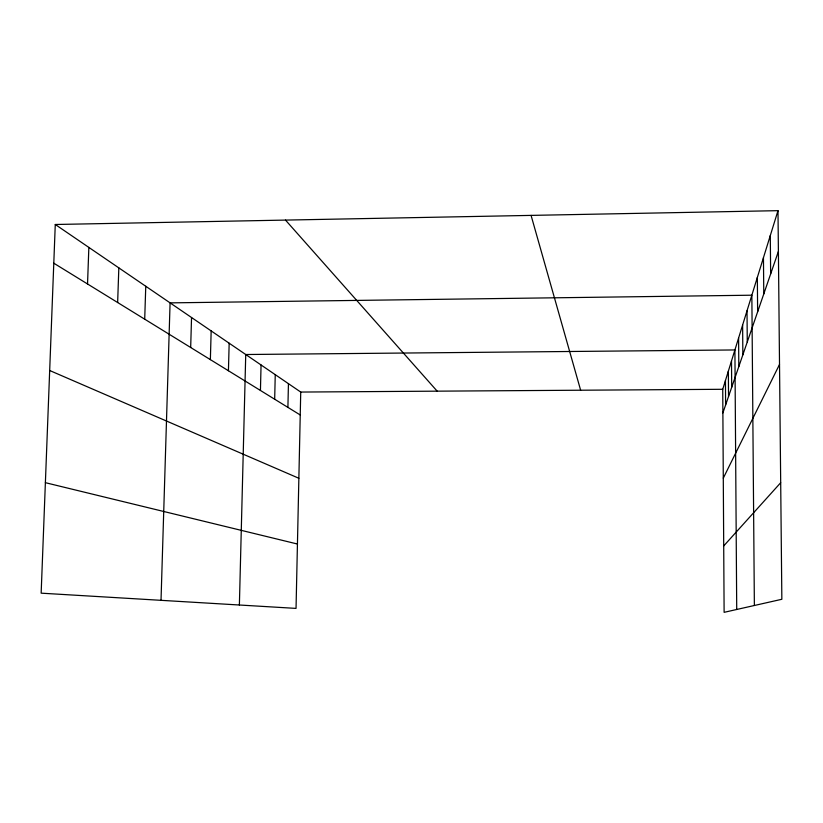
<?xml version="1.0" encoding="UTF-8"?>
<svg xmlns="http://www.w3.org/2000/svg" width="823" height="823" viewBox="0 0 823 823"><rect width="100%" height="100%" fill="white"/><g stroke="black" fill="none" stroke-linecap="round" stroke-linejoin="round"><path stroke-width="1.23" d="M287.906 407.385L288.441 383.672M55.275 224.494L300.734 392.057L296.043 608.392L41.15 593.167L55.275 224.494L777.992 210.667L781.85 599.278L724.117 612.333L722.738 389.289L777.992 210.667M260.438 390.462L261.056 364.97M274.676 399.237L275.252 374.66M239.38 605.008L245.738 354.518L734.908 349.95L736.719 609.483M210.369 359.63L211.161 330.908M228.434 370.751L229.164 343.201M190.679 347.501L191.543 317.524M161.02 600.327L170.083 302.874L751.852 295.2L754.372 605.491M144.704 319.19L145.764 286.26M117.648 302.525L118.831 267.876M87.536 283.976L88.853 247.414M722.892 412.909L778.393 251.416M723.294 478.142L779.515 364.455M723.705 545.947L780.698 482.71M300.734 392.057L722.738 389.289M45.378 482.679L297.442 544.024M49.678 370.504L298.862 478.266M53.793 263.195L300.241 414.977M285.499 220.091L437.188 391.162M531.072 215.389L580.637 390.225M770.287 235.573L770.647 273.956M763.456 257.681L763.775 293.955M757.345 277.433L757.633 311.824M747.017 310.806L747.263 341.987M742.624 325.013L742.85 354.836M738.601 338.016L738.807 366.585M731.513 360.947L731.688 387.304M728.365 371.111L728.53 396.491M725.454 380.524L725.608 404.998"/></g></svg>
